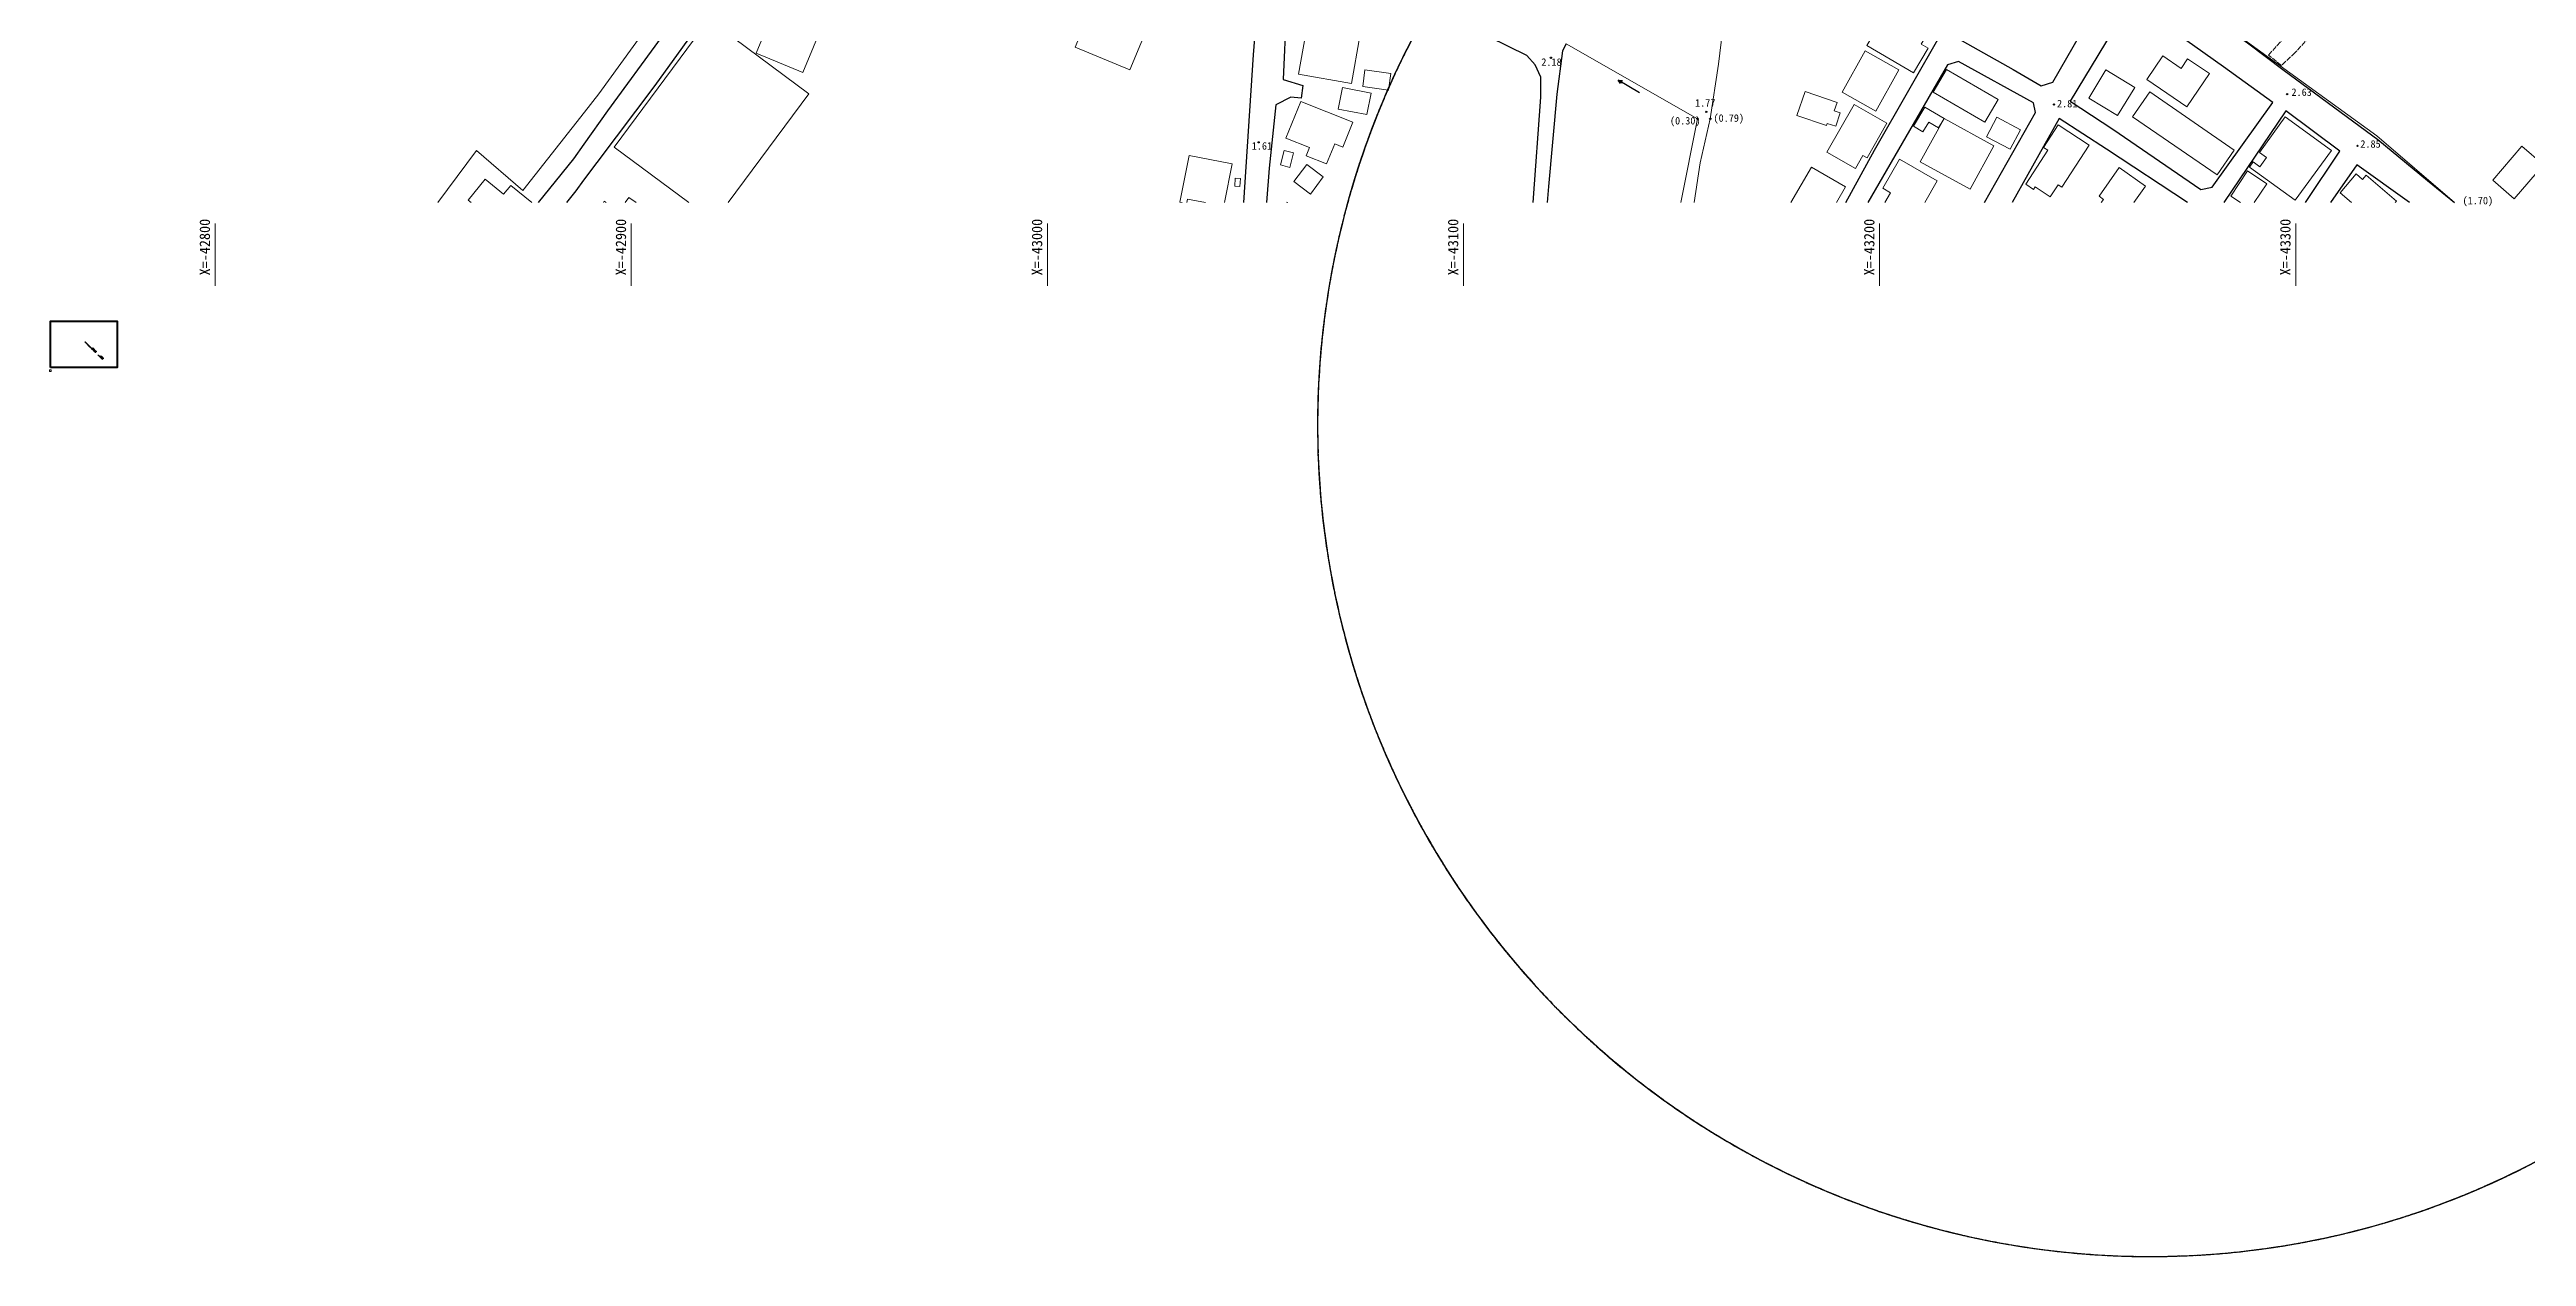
# Model space of a CAD drawing. Header units: metres. Extents: x -18 to 909, y -213 to 1219.
# Drawn here: x 0 to 595, y -213 to 77 of the extents above; entities that cross this region are included whole.
import ezdxf
from ezdxf.enums import TextEntityAlignment as Align

# ---------------------------------------------------------------- set-up
doc = ezdxf.new("R2010")
doc.units = ezdxf.units.M
doc.linetypes.add('CENTER', pattern=[5.08, 3.175, -0.635, 0.635, -0.635])
doc.linetypes.add('DASHED', pattern=[1.524, 1.27, -0.254])
for name, color, linetype in [('D-TTL', 7, 'Continuous'), ('S-SUV', 7, 'Continuous'), ('S-SUV-CELN', 7, 'Continuous'), ('S-SUV-RIV', 7, 'Continuous'), ('S-SUV-SRVR', 7, 'Continuous'), ('S-SUV-STR', 7, 'Continuous'), ('S-SUV-TTL', 7, 'Continuous'), ('V-nasSTD', 7, 'Continuous')]:
    doc.layers.add(name, color=color, linetype=linetype)
doc.styles.add('JP', font='msgothic.ttc')

msp = doc.modelspace()

# ---------------------------------------------------------------- hatches: boundary and pattern name
at = {"layer": 'V-nasSTD', "true_color": 0xff0000, "transparency": 33554521}
for points in [[(8.74, 6.55), (8.72, 6.53), (8.86, 6.37), (8.89, 6.34), (8.99, 6.23), (9.02, 6.27), (8.96, 6.31), (8.91, 6.36), (8.92, 6.37), (8.74, 6.55)], [(9.02, 6.27), (9.31, 5.99), (9.27, 5.96), (8.99, 6.23), (9.02, 6.27)], [(9.52, 5.63), (9.27, 5.95), (9.31, 5.99), (9.59, 5.71), (9.52, 5.63)], [(9.52, 5.63), (9.59, 5.71), (9.88, 5.43), (9.82, 5.37), (9.52, 5.63)], [(9.82, 5.36), (9.88, 5.43), (10.16, 5.15), (10.1, 5.09), (9.82, 5.36)], [(10.11, 5.09), (10.16, 5.14), (10.45, 4.86), (10.39, 4.81), (10.11, 5.09)], [(10.39, 4.81), (10.45, 4.86), (10.73, 4.58), (10.67, 4.53), (10.39, 4.81)], [(10.68, 4.53), (10.73, 4.58), (11.01, 4.3), (10.95, 4.24), (10.68, 4.53)], [(10.95, 4.23), (11.02, 4.3), (11.15, 4.17), (11.3, 4.02), (11.24, 3.96), (10.95, 4.23)], [(11.25, 3.97), (11.29, 3.94), (11.3, 4.01), (11.25, 3.97)], [(11.83, 3.39), (12.14, 3.18), (12.84, 2.5), (12.96, 2.3), (12.79, 2.44), (12.67, 2.56), (12.38, 2.84), (12.1, 3.12), (11.83, 3.39)], [(12.43, 3.2), (12.65, 3.11), (12.92, 2.86), (13.06, 2.73), (13.18, 2.49), (13.19, 2.43), (13.16, 2.48), (12.98, 2.65), (12.86, 2.75), (12.58, 3.04), (12.42, 3.19), (12.43, 3.2)]]:
    msp.add_hatch(color=7, dxfattribs=at).paths.add_polyline_path(points)
at = {"layer": 'V-nasSTD', "true_color": 0xc0c0c0, "transparency": 33554521}
msp.add_hatch(color=7, dxfattribs=at).paths.add_polyline_path([(10.56, 5.06), (10.64, 5.06), (10.93, 4.78), (11.18, 4.47), (11.46, 4.18), (11.46, 4.16), (11.46, 4.16), (10.56, 5.06)])

# ---------------------------------------------------------------- linework, layer by layer
at = {"layer": 'D-TTL', "lineweight": 140, "true_color": 0xffff00}
msp.add_lwpolyline([(0.4, 0.4), (0.4, 11.48), (16.42, 11.48), (16.42, 0.4), (0.4, 0.4)], dxfattribs=at)
at = {"layer": 'S-SUV', "lineweight": 25, "true_color": 0xffffff}
for points in [[(382.34, 66.4), (377.17, 69.45)], [(377.71, 68.6), (377.17, 69.45)], [(377.17, 69.45), (378.17, 69.38)], [(378.17, 69.38), (377.71, 68.6)]]:
    msp.add_lwpolyline(points, dxfattribs=at)
at = {"layer": 'S-SUV-CELN', "linetype": 'CENTER', "lineweight": 25, "true_color": 0xffffff}
for start, end in [(45.2741, 41.8862), (41.8862, 38.44984), (38.44984, 36.15658), (36.15658, 31.94534), (31.94534, 31.62559)]:
    msp.add_arc((504.94, -13.33), 200, start, end, dxfattribs=at)
at = {"layer": 'S-SUV-RIV', "lineweight": 13, "true_color": 0x0000ff}
for points in [[(578.19, 40), (559.46, 56.09), (514.44, 88.69), (503.04, 96.02), (414.08, 158.28)], [(406.63, 120.72), (403.99, 95.86), (401.27, 73.31), (399.31, 60.16)], [(151, 92.19), (132.19, 66.13), (128.74, 61.76)], [(364.68, 78.15), (396.24, 60.16)], [(128.74, 61.76), (113.92, 42.94)], [(392.25, 40), (396.24, 60.16)], [(399.31, 60.16), (396.9, 49.57), (395.44, 40)], [(113.92, 42.94), (102.78, 52.52), (93.52, 40)]]:
    msp.add_lwpolyline(points, dxfattribs=at)
at = {"layer": 'S-SUV-SRVR', "lineweight": 25, "true_color": 0x808080}
for points in [[(183.17, 120.73), (176.67, 111.8), (168.98, 101.41), (158.97, 86.57), (145.64, 68.14), (131.74, 49.68), (128.56, 45.41)], [(128.66, 54.01), (134.39, 62.08), (147.27, 79.66), (155.04, 90.51), (171.03, 115.55), (174.17, 120.73)], [(287.21, 40), (289.55, 75.51), (291.38, 98.62), (291.6, 108.09), (291.52, 109.49), (291.32, 110.87), (290.49, 113.42), (289.02, 116.7), (287.03, 119.74), (276.26, 120.47), (274.47, 120.73)], [(431.9, 40), (438.8, 52.61), (455.24, 81.48), (472.11, 71.98), (478.85, 68.11), (481.62, 68.95), (494.76, 91.89), (475.96, 104.9), (454.99, 119.4), (453.29, 120.72)], [(537.57, 120.72), (535.06, 117.66), (522.19, 100.97), (515.79, 93.19), (513.81, 89.08), (528.41, 78.42), (537.21, 71.74), (559.76, 55.18), (571.66, 45.35), (578.2, 40)], [(327.95, 88.82), (301.18, 101.91), (299.26, 101.51), (298.26, 100.47), (297.42, 85.63), (296.69, 69.59), (301.42, 68.17)], [(356.76, 40), (358.55, 65.31), (358.55, 70.13), (357.22, 73.1), (355.19, 75.35), (327.95, 88.82)], [(485.77, 64.36), (496.07, 57.68), (517.23, 43.15), (519.96, 43.69), (534.49, 64.09), (522.65, 72.67), (501.95, 87.29), (499.34, 86.72), (485.77, 64.36)], [(364.68, 78.15), (363.81, 76.51)], [(363.81, 76.51), (362.45, 66.03), (360.41, 43.88), (360.15, 40)], [(465.18, 40), (477.5, 61.65), (477.01, 63.99), (459, 73.92), (456.36, 73.12), (438.03, 41.58), (437.17, 40)], [(301.42, 68.17), (301.01, 65.1)], [(301.01, 65.1), (298.5, 65.36), (294.87, 63.47), (293.32, 48.25), (292.68, 40)], [(513.98, 40), (494.55, 52.86), (483.19, 60.19), (471.84, 40)], [(542.34, 40), (550.63, 52.4), (537.63, 62.07), (522.73, 40)], [(117.67, 40), (120.46, 43.41), (126.18, 50.53), (128.66, 54.01)], [(567.32, 40), (554.71, 49.11), (548.35, 40)], [(128.56, 45.41), (126.64, 42.83), (124.45, 40)]]:
    msp.add_lwpolyline(points, dxfattribs=at)
for centre in [(361.02, 74.83), (537.96, 66.09), (396.24, 60.16), (398.35, 61.82), (399.31, 60.16), (481.93, 63.59), (290.78, 54.5), (554.85, 53.65)]:
    msp.add_circle(centre, 0.15, dxfattribs=at)
at = {"layer": 'S-SUV-STR', "lineweight": 13, "true_color": 0x808080}
for points in [[(188.61, 120.73), (192.22, 129.42), (204.86, 124.17), (203.43, 120.73), (200.6, 113.92), (199.19, 114.51), (181.26, 71.3), (170.03, 75.96), (188.61, 120.73)], [(246.71, 77.4), (260.32, 110.06), (273.44, 104.6), (259.82, 71.93), (246.71, 77.4)], [(153.86, 40), (135.89, 53.33), (158.61, 83.98)], [(158.61, 83.98), (182.67, 66.14), (163.28, 40)], [(300.35, 70.89), (302.76, 84.27), (309.72, 83.01), (309.37, 81.07), (315.13, 80.03), (313.07, 68.6), (300.35, 70.89)], [(436.95, 77.8), (442.59, 87.36), (449.52, 83.27), (449.17, 82.68), (451.81, 81.13), (450.02, 78.1), (451.68, 77.12), (448.18, 71.18), (436.95, 77.8)], [(316.31, 71.89), (322.51, 71.07), (321.98, 67.06), (315.78, 67.88), (316.31, 71.89)], [(431, 66.55), (436.57, 76.45), (444.63, 71.91), (439.06, 62.01), (431, 66.55)], [(465.33, 59.36), (452.91, 66.56), (456.07, 72.01), (468.49, 64.81), (465.33, 59.36)], [(494.37, 71.91), (501.31, 67.7), (497.2, 60.91), (490.25, 65.12), (494.37, 71.91)], [(513.82, 63.03), (504.22, 69.57), (508.09, 75.25), (512.45, 72.27), (514.03, 74.59), (519.27, 71.02), (513.82, 63.03)], [(310.93, 67.67), (317.81, 66.32), (316.8, 61.15), (309.92, 62.5), (310.93, 67.67)], [(422.1, 66.69), (429.79, 64.1), (429.11, 62.08), (430.54, 61.6), (429.45, 58.35), (427.42, 59.03), (427.25, 58.52), (420.15, 60.91), (422.1, 66.69)], [(504.91, 66.61), (525.24, 52.64), (521.15, 46.68), (500.81, 60.65), (504.91, 66.61)], [(300.88, 64.33), (313.4, 59.3), (311.02, 53.36), (309.06, 54.15), (307.12, 49.29), (302.21, 51.26), (302.99, 53.23), (297.34, 55.5), (300.88, 64.33)], [(427.34, 52.11), (433.87, 63.57), (441.73, 59.09), (436.98, 50.77), (435.99, 51.34), (434.2, 48.2), (427.34, 52.11)], [(450.91, 62.95), (455.48, 60.21), (454.13, 57.95), (451.8, 59.35), (450.41, 57.04), (448.17, 58.39), (450.91, 62.95)], [(467.47, 53.61), (461.77, 43.24), (449.78, 49.82), (455.48, 60.19), (467.47, 53.61)], [(468.21, 60.52), (473.89, 57.53), (471.41, 52.81), (465.73, 55.8), (468.21, 60.52)], [(548.58, 52.55), (539.91, 40.58), (528.91, 48.55), (529.8, 49.77), (531.39, 48.62), (532.99, 50.83), (531.29, 52.06), (537.47, 60.6), (548.58, 52.55)], [(475.12, 44.41), (480.46, 52.58), (479.41, 53.26), (482.94, 58.66), (490.35, 53.82), (483.77, 43.74), (482.91, 44.3), (481.03, 41.42), (477.41, 43.79), (477.01, 43.18), (475.12, 44.41)], [(272.38, 40), (271.82, 40.11), (274.06, 51.36)], [(274.06, 51.36), (284.44, 49.3), (282.59, 40)], [(299.14, 51.96), (298.25, 48.48), (296.05, 49.05), (296.94, 52.52), (299.14, 51.96)], [(299.26, 45.04), (302.32, 49.13), (306.28, 46.17), (303.22, 42.07), (299.26, 45.04)], [(418.68, 40), (423.67, 48.54), (431.84, 43.76), (429.64, 40)], [(441.24, 40), (442.62, 42.39), (440.78, 43.45), (444.8, 50.42), (453.85, 45.21)], [(493.25, 40), (493.8, 40.78), (492.73, 41.53), (497.58, 48.42), (503.92, 43.96), (501.14, 40)], [(524.39, 41.53), (528.44, 47.63), (533.08, 44.55), (530.05, 40)], [(594.31, 53.54), (599.52, 49.09), (592.54, 40.93), (587.34, 45.37), (594.31, 53.54)], [(101.53, 40), (100.79, 40.61), (104.91, 45.61), (109.3, 42), (111.04, 44.15), (116.09, 40)], [(285.03, 43.93), (285.15, 45.87), (286.39, 45.79), (286.27, 43.85), (285.03, 43.93)], [(453.85, 45.21), (450.85, 40)], [(553.39, 40), (550.65, 42.33), (554.54, 46.89), (556.07, 45.59), (556.9, 46.57), (564.21, 40.35), (563.91, 40)], [(133.29, 40), (133.52, 40.33)], [(133.52, 40.33), (133.99, 40)], [(138.51, 40), (139.44, 41.26), (141.18, 40)], [(278, 40), (273.67, 40.86), (273.5, 40)], [(297.57, 40), (297.57, 40.1), (297.76, 40)], [(526.7, 40), (524.39, 41.53)]]:
    msp.add_lwpolyline(points, dxfattribs=at)
at = {"layer": 'S-SUV-STR', "linetype": 'DASHED', "lineweight": 13, "true_color": 0x808080}
msp.add_lwpolyline([(543.13, 83.86), (545.34, 82.14), (539.88, 76.06), (536.56, 72.93), (533.45, 75.45), (539.04, 81.62), (539.87, 81.05), (541.97, 84.12), (542.88, 83.49), (543.13, 83.86)], dxfattribs=at)
at = {"layer": 'S-SUV-TTL', "lineweight": 13, "true_color": 0xffffff}
for p, q in [((40, 35), (40, 20)), ((140, 35), (140, 20)), ((240, 35), (240, 20)), ((340, 35), (340, 20)), ((440, 35), (440, 20)), ((540, 35), (540, 20))]:
    msp.add_line(p, q, dxfattribs=at)
at = {"layer": 'V-nasSTD', "lineweight": 13, "true_color": 0x000000}
for points in [[(8.74, 6.55), (8.92, 6.37), (8.91, 6.36), (8.95, 6.32), (9.02, 6.27), (8.98, 6.24), (8.91, 6.32), (8.72, 6.52), (8.72, 6.53), (8.74, 6.55)], [(8.74, 6.55), (8.72, 6.53), (8.86, 6.37), (8.89, 6.34), (8.99, 6.23), (9.02, 6.27), (8.96, 6.31), (8.91, 6.36), (8.92, 6.37), (8.74, 6.55)], [(9.02, 6.27), (9.31, 5.99), (9.27, 5.96), (8.99, 6.23), (9.02, 6.27)], [(9.52, 5.63), (9.27, 5.95), (9.31, 5.99), (9.59, 5.71), (9.52, 5.63)], [(9.52, 5.63), (9.59, 5.71), (9.88, 5.43), (9.82, 5.37), (9.52, 5.63)], [(9.82, 5.36), (9.88, 5.43), (10.16, 5.15), (10.1, 5.09), (9.82, 5.36)], [(10.11, 5.09), (10.16, 5.14), (10.45, 4.86), (10.39, 4.81), (10.11, 5.09)], [(10.39, 4.81), (10.45, 4.86), (10.73, 4.58), (10.67, 4.53), (10.39, 4.81)], [(10.56, 5.06), (10.64, 5.06), (10.93, 4.78), (11.18, 4.47), (11.46, 4.18), (11.46, 4.16), (11.46, 4.16), (10.56, 5.06)], [(10.68, 4.53), (10.73, 4.58), (11.01, 4.3), (10.95, 4.24), (10.68, 4.53)], [(10.95, 4.23), (11.02, 4.3), (11.15, 4.17), (11.3, 4.02), (11.24, 3.96), (10.95, 4.23)], [(11.25, 3.97), (11.29, 3.94), (11.3, 4.01), (11.25, 3.97)], [(11.83, 3.39), (12.14, 3.18), (12.84, 2.5), (12.96, 2.3), (12.79, 2.44), (12.67, 2.56), (12.38, 2.84), (12.1, 3.12), (11.83, 3.39)], [(12.43, 3.2), (12.65, 3.11), (12.92, 2.86), (13.06, 2.73), (13.18, 2.49), (13.19, 2.43), (13.16, 2.48), (12.98, 2.65), (12.86, 2.75), (12.58, 3.04), (12.42, 3.19), (12.43, 3.2)], [(0.2, -0.6), (0.6, -0.6), (0.6, -0.2), (0.2, -0.2), (0.2, -0.6)]]:
    msp.add_lwpolyline(points, dxfattribs=at)

# ---------------------------------------------------------------- texts
at = {"layer": 'S-SUV-SRVR', "true_color": 0x808080, "style": 'JP'}
for s, p in [('2.18', (358.7, 72.35)), ('2.63', (538.98, 65.11)), ('(0.30)', (389.62, 58.25)), ('1.77', (395.65, 62.53)), ('(0.79)', (400.08, 58.89)), ('2.81', (482.63, 62.36)), ('1.61', (289.11, 52.19)), ('2.85', (555.53, 52.66)), ('(1.70)', (580.1, 39.05))]:
    msp.add_text(s, height=1.8, dxfattribs=at).set_placement(p, align=Align.BOTTOM_LEFT)
at = {"layer": 'S-SUV-TTL', "true_color": 0xffffff, "style": 'JP'}
for s, p in [('X=-42800', (39.5, 22.5)), ('X=-42900', (139.5, 22.5)), ('X=-43000', (239.5, 22.5)), ('X=-43100', (339.5, 22.5)), ('X=-43200', (439.5, 22.5)), ('X=-43300', (539.5, 22.5))]:
    msp.add_text(s, height=2.5, rotation=90, dxfattribs=at).set_placement(p, align=Align.BOTTOM_LEFT)

doc.saveas('drawing.dxf')
